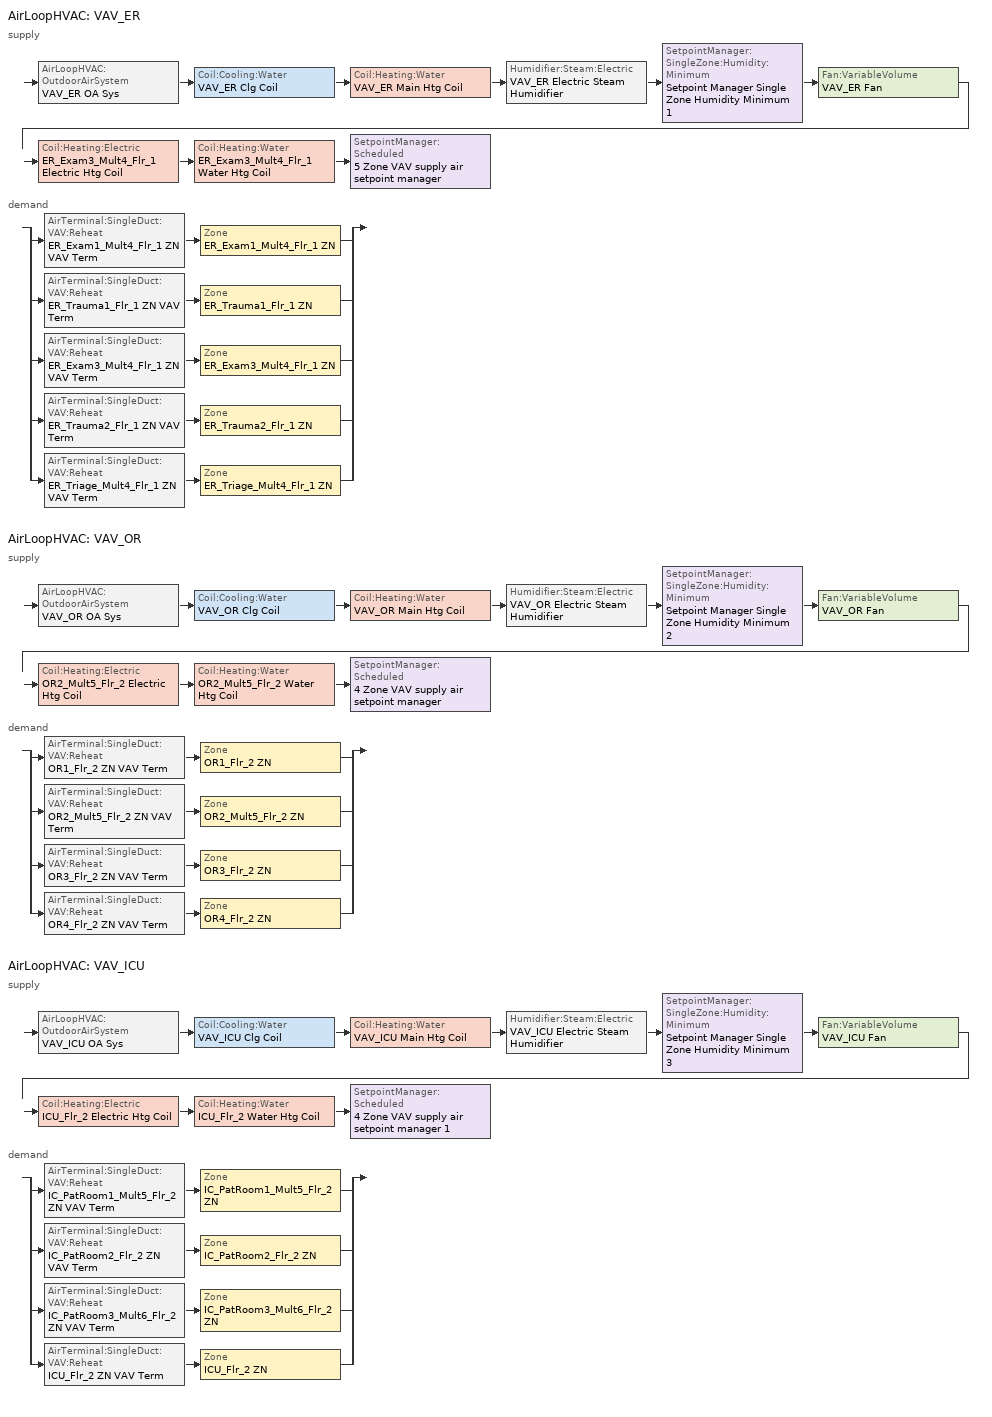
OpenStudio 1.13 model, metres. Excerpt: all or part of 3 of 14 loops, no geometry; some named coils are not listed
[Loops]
AirLoopHVAC 'VAV_ER'
 supply: AirLoopHVAC:OutdoorAirSystem 'VAV_ER OA Sys' > Coil:Cooling:Water 'VAV_ER Clg Coil' > Coil:Heating:Water 'VAV_ER Main Htg Coil' > Humidifier:Steam:Electric 'VAV_ER Electric Steam Humidifier' > SetpointManager:SingleZone:Humidity:Minimum 'Setpoint Manager Single Zone Humidity Minimum 1' > Fan:VariableVolume 'VAV_ER Fan' > Coil:Heating:Electric 'ER_Exam3_Mult4_Flr_1 Electric Htg Coil' > Coil:Heating:Water 'ER_Exam3_Mult4_Flr_1 Water Htg Coil' > SetpointManager:Scheduled '5 Zone VAV supply air setpoint manager'
 demand: split
  | AirTerminal:SingleDuct:VAV:Reheat 'ER_Exam1_Mult4_Flr_1 ZN VAV Term' > Zone 'ER_Exam1_Mult4_Flr_1 ZN'
  | AirTerminal:SingleDuct:VAV:Reheat 'ER_Trauma1_Flr_1 ZN VAV Term' > Zone 'ER_Trauma1_Flr_1 ZN'
  | AirTerminal:SingleDuct:VAV:Reheat 'ER_Exam3_Mult4_Flr_1 ZN VAV Term' > Zone 'ER_Exam3_Mult4_Flr_1 ZN'
  | AirTerminal:SingleDuct:VAV:Reheat 'ER_Trauma2_Flr_1 ZN VAV Term' > Zone 'ER_Trauma2_Flr_1 ZN'
  | AirTerminal:SingleDuct:VAV:Reheat 'ER_Triage_Mult4_Flr_1 ZN VAV Term' > Zone 'ER_Triage_Mult4_Flr_1 ZN'
AirLoopHVAC 'VAV_OR'
 supply: AirLoopHVAC:OutdoorAirSystem 'VAV_OR OA Sys' > Coil:Cooling:Water 'VAV_OR Clg Coil' > Coil:Heating:Water 'VAV_OR Main Htg Coil' > Humidifier:Steam:Electric 'VAV_OR Electric Steam Humidifier' > SetpointManager:SingleZone:Humidity:Minimum 'Setpoint Manager Single Zone Humidity Minimum 2' > Fan:VariableVolume 'VAV_OR Fan' > Coil:Heating:Electric 'OR2_Mult5_Flr_2 Electric Htg Coil' > Coil:Heating:Water 'OR2_Mult5_Flr_2 Water Htg Coil' > SetpointManager:Scheduled '4 Zone VAV supply air setpoint manager'
 demand: split
  | AirTerminal:SingleDuct:VAV:Reheat 'OR1_Flr_2 ZN VAV Term' > Zone 'OR1_Flr_2 ZN'
  | AirTerminal:SingleDuct:VAV:Reheat 'OR2_Mult5_Flr_2 ZN VAV Term' > Zone 'OR2_Mult5_Flr_2 ZN'
  | AirTerminal:SingleDuct:VAV:Reheat 'OR3_Flr_2 ZN VAV Term' > Zone 'OR3_Flr_2 ZN'
  | AirTerminal:SingleDuct:VAV:Reheat 'OR4_Flr_2 ZN VAV Term' > Zone 'OR4_Flr_2 ZN'
AirLoopHVAC 'VAV_ICU'
 supply: AirLoopHVAC:OutdoorAirSystem 'VAV_ICU OA Sys' > Coil:Cooling:Water 'VAV_ICU Clg Coil' > Coil:Heating:Water 'VAV_ICU Main Htg Coil' > Humidifier:Steam:Electric 'VAV_ICU Electric Steam Humidifier' > SetpointManager:SingleZone:Humidity:Minimum 'Setpoint Manager Single Zone Humidity Minimum 3' > Fan:VariableVolume 'VAV_ICU Fan' > Coil:Heating:Electric 'ICU_Flr_2 Electric Htg Coil' > Coil:Heating:Water 'ICU_Flr_2 Water Htg Coil' > SetpointManager:Scheduled '4 Zone VAV supply air setpoint manager 1'
 demand: split
  | AirTerminal:SingleDuct:VAV:Reheat 'IC_PatRoom1_Mult5_Flr_2 ZN VAV Term' > Zone 'IC_PatRoom1_Mult5_Flr_2 ZN'
  | AirTerminal:SingleDuct:VAV:Reheat 'IC_PatRoom2_Flr_2 ZN VAV Term' > Zone 'IC_PatRoom2_Flr_2 ZN'
  | AirTerminal:SingleDuct:VAV:Reheat 'IC_PatRoom3_Mult6_Flr_2 ZN VAV Term' > Zone 'IC_PatRoom3_Mult6_Flr_2 ZN'
  | AirTerminal:SingleDuct:VAV:Reheat 'ICU_Flr_2 ZN VAV Term' > Zone 'ICU_Flr_2 ZN'
[Sizing:Zone] Zone Cooling Design Supply Air Temperature Input Method=SupplyAirTemperature; Zone Cooling Design Supply Air Temperature {C}=12.8; Zone Cooling Design Supply Air Temperature Difference {deltaC}=11.11; Zone Heating Design Supply Air Temperature Input Method=SupplyAirTemperature; Zone Heating Design Supply Air Temperature {C}=40; Zone Heating Design Supply Air Temperature Difference {deltaC}=11.11; Zone Cooling Design Supply Air Humidity Ratio {kg-H2O/kg-air}=0.0085; Zone Heating Design Supply Air Humidity Ratio {kg-H2O/kg-air}=0.008; Cooling Design Air Flow Method=DesignDayWithLimit; Heating Design Air Flow Method=DesignDay; Account for Dedicated Outdoor Air System=No; Dedicated Outdoor Air System Control Strategy=NeutralSupplyAir; Dedicated Outdoor Air Low Setpoint Temperature for Design {C}=autosize; Dedicated Outdoor Air High Setpoint Temperature for Design {C}=autosize
OR1_Flr_2 ZN; ER_Exam3_Mult4_Flr_1 ZN; OR4_Flr_2 ZN; IC_PatRoom1_Mult5_Flr_2 ZN; OR3_Flr_2 ZN; ER_Exam1_Mult4_Flr_1 ZN; IC_PatRoom2_Flr_2 ZN; IC_PatRoom3_Mult6_Flr_2 ZN; ER_Triage_Mult4_Flr_1 ZN; ER_Trauma2_Flr_1 ZN; OR2_Mult5_Flr_2 ZN; ER_Trauma1_Flr_1 ZN; ICU_Flr_2 ZN
[Zone equipment]
OR1_Flr_2 ZN: OR1_Flr_2 ZN VAV Term
ER_Exam3_Mult4_Flr_1 ZN: ER_Exam3_Mult4_Flr_1 ZN VAV Term
OR4_Flr_2 ZN: OR4_Flr_2 ZN VAV Term
IC_PatRoom1_Mult5_Flr_2 ZN: IC_PatRoom1_Mult5_Flr_2 ZN VAV Term
OR3_Flr_2 ZN: OR3_Flr_2 ZN VAV Term
ER_Exam1_Mult4_Flr_1 ZN: ER_Exam1_Mult4_Flr_1 ZN VAV Term
IC_PatRoom2_Flr_2 ZN: IC_PatRoom2_Flr_2 ZN VAV Term
IC_PatRoom3_Mult6_Flr_2 ZN: IC_PatRoom3_Mult6_Flr_2 ZN VAV Term
ER_Triage_Mult4_Flr_1 ZN: ER_Triage_Mult4_Flr_1 ZN VAV Term
ER_Trauma2_Flr_1 ZN: ER_Trauma2_Flr_1 ZN VAV Term
OR2_Mult5_Flr_2 ZN: OR2_Mult5_Flr_2 ZN VAV Term
ER_Trauma1_Flr_1 ZN: ER_Trauma1_Flr_1 ZN VAV Term
ICU_Flr_2 ZN: ICU_Flr_2 ZN VAV Term
[SetpointManager:Scheduled] Control Variable=Temperature
Name | Schedule
5 Zone VAV supply air setpoint manager | Supply Air Temp - 55.04F 1
4 Zone VAV supply air setpoint manager | Supply Air Temp - 55.04F 2
4 Zone VAV supply air setpoint manager 1 | Supply Air Temp - 55.04F 3
[AirLoopHVAC] Availability Schedule=Hospital HVACOperationSchd; Design Supply Air Flow Rate {m3/s}=AutoSize
Name | Availability Manager
VAV_ER | Availability Manager Night Cycle 2
VAV_OR | Availability Manager Night Cycle 3
VAV_ICU | Availability Manager Night Cycle 4
[Sizing:System] Type of Load to Size On=Sensible; Minimum System Air Flow Ratio=1; Preheat Design Temperature {C}=7; Preheat Design Humidity Ratio {kg-H2O/kg-Air}=0.008; Precool Design Temperature {C}=12.8; Precool Design Humidity Ratio {kg-H2O/kg-Air}=0.008; Central Cooling Design Supply Air Temperature {C}=12.8; Central Heating Design Supply Air Temperature {C}=12.8; Sizing Option=NonCoincident; 100% Outdoor Air in Cooling=No; 100% Outdoor Air in Heating=No; Central Cooling Design Supply Air Humidity Ratio {kg-H2O/kg-Air}=0.0085; Central Heating Design Supply Air Humidity Ratio {kg-H2O/kg-Air}=0.008; Cooling Design Air Flow Method=DesignDay; Cooling Design Air Flow Rate {m3/s}=0; Heating Design Air Flow Method=DesignDay; Heating Design Air Flow Rate {m3/s}=0; System Outdoor Air Method=ZoneSum; Zone Maximum Outdoor Air Fraction=1; Cooling Supply Air Flow Rate Per Floor Area {m3/s-m2}=0.00996765; Cooling Fraction of Autosized Cooling Supply Air Flow Rate=1; Cooling Supply Air Flow Rate Per Unit Cooling Capacity {m3/s-W}=3.94755e-05; Heating Supply Air Flow Rate Per Floor Area {m3/s-m2}=0.00996765; Heating Fraction of Autosized Heating Supply Air Flow Rate=1; Heating Fraction of Autosized Cooling Supply Air Flow Rate=1; Heating Supply Air Flow Rate Per Unit Heating Capacity {m3/s-W}=3.15882e-05; Cooling Design Capacity Method=CoolingDesignCapacity; Cooling Design Capacity {W}=autosize; Cooling Design Capacity Per Floor Area {W/m2}=234.7; Fraction of Autosized Cooling Design Capacity=1; Heating Design Capacity Method=HeatingDesignCapacity; Heating Design Capacity {W}=autosize; Heating Design Capacity Per Floor Area {W/m2}=157; Fraction of Autosized Heating Design Capacity=1; Central Cooling Capacity Control Method=OnOff
Name | Design Outdoor Air Flow Rate {m3/s}
VAV_ER | 1982.69
VAV_OR | 8327.3
VAV_ICU | 9783.54
[Fan:VariableVolume] Availability Schedule=Always On Discrete; Maximum Flow Rate {m3/s}=Autosize; Fan Power Minimum Flow Rate Input Method=Fraction; Fan Power Minimum Air Flow Rate {m3/s}=0; Motor In Airstream Fraction=1; Fan Power Coefficient 5=0
Name | Fan Efficiency | Pressure Rise {Pa} | Fan Power Minimum Flow Fraction | Motor Efficiency | Fan Power Coefficient 1 | Fan Power Coefficient 2 | Fan Power Coefficient 3 | Fan Power Coefficient 4
VAV_ER Fan | 0.58175 | 996.356 | 0.7 | 0.895 | 0.1631 | 1.5901 | -0.8817 | 0.1281
VAV_OR Fan | 0.59605 | 1389.92 | 0.7 | 0.917 | 0.1631 | 1.5901 | -0.8817 | 0.1281
VAV_ICU Fan | 0.6006 | 1389.92 | 0.2 | 0.924 | 0.0013 | 0.147 | 0.9506 | -0.0998
[Controller:OutdoorAir] Minimum Outdoor Air Flow Rate {m3/s}=Autosize; Maximum Outdoor Air Flow Rate {m3/s}=Autosize; Economizer Control Type=NoEconomizer; Economizer Control Action Type=ModulateFlow; Economizer Maximum Limit Dry-Bulb Temperature {C}=28; Economizer Maximum Limit Enthalpy {J/kg}=64000; Economizer Minimum Limit Dry-Bulb Temperature {C}=-100; Lockout Type=NoLockout; Minimum Limit Type=FixedMinimum; Minimum Outdoor Air Schedule=Always On Discrete; High Humidity Control=No; Heat Recovery Bypass Control Type=BypassWhenOAFlowGreaterThanMinimum
Name | Controller Mechanical Ventilation
VAV_ER OA Controller | VAV_ER Vent Controller
VAV_OR OA Controller | VAV_OR Vent Controller
VAV_ICU OA Controller | VAV_ICU Vent Controller
[Controller:MechanicalVentilation] Availability Schedule=Always On Discrete
Name | System Outdoor Air Method
VAV_ER Vent Controller; VAV_OR Vent Controller | VentilationRateProcedure
VAV_ICU Vent Controller | ZoneSum
[AirLoopHVAC:OutdoorAirSystem]
Name | Controller
VAV_ER OA Sys | VAV_ER OA Controller
VAV_OR OA Sys | VAV_OR OA Controller
VAV_ICU OA Sys | VAV_ICU OA Controller
[AvailabilityManager:NightCycle] Control Type=CycleOnAny; Thermostat Tolerance {deltaC}=1; Cycling Run Time {s}=3600
Availability Manager Night Cycle 2; Availability Manager Night Cycle 3; Availability Manager Night Cycle 4
[AirTerminal:SingleDuct:VAV:Reheat] Availability Schedule=Always On Discrete; Maximum Air Flow Rate {m3/s}=AutoSize; Fixed Minimum Air Flow Rate {m3/s}=0; Maximum Hot Water or Steam Flow Rate {m3/s}=AutoSize; Minimum Hot Water or Steam Flow Rate {m3/s}=0; Convergence Tolerance=0.001; Damper Heating Action=Reverse; Maximum Flow per Zone Floor Area During Reheat {m3/s-m2}=0; Maximum Flow Fraction During Reheat=0.5; Maximum Reheat Air Temperature {C}=40; Control For Outdoor Air=No
Name | Zone Minimum Air Flow Input Method | Constant Minimum Air Flow Fraction | Reheat Coil | Minimum Air Flow Fraction Schedule
ER_Exam1_Mult4_Flr_1 ZN VAV Term | Constant | 1 | ER_Exam1_Mult4_Flr_1 ZN Rht Coil
ER_Trauma1_Flr_1 ZN VAV Term | Constant | 1 | ER_Trauma1_Flr_1 ZN Rht Coil
ER_Exam3_Mult4_Flr_1 ZN VAV Term | Constant | 1 | ER_Exam3_Mult4_Flr_1 ZN Rht Coil
ER_Trauma2_Flr_1 ZN VAV Term | Constant | 1 | ER_Trauma2_Flr_1 ZN Rht Coil
ER_Triage_Mult4_Flr_1 ZN VAV Term | Constant | 1 | ER_Triage_Mult4_Flr_1 ZN Rht Coil
OR1_Flr_2 ZN VAV Term | Scheduled | 1 | OR1_Flr_2 ZN Rht Coil | Hospital OR_MinSA_Sched
OR2_Mult5_Flr_2 ZN VAV Term | Scheduled | 1 | OR2_Mult5_Flr_2 ZN Rht Coil | Hospital OR_MinSA_Sched
OR3_Flr_2 ZN VAV Term | Scheduled | 1 | OR3_Flr_2 ZN Rht Coil | Hospital OR_MinSA_Sched
OR4_Flr_2 ZN VAV Term | Scheduled | 1 | OR4_Flr_2 ZN Rht Coil | Hospital OR_MinSA_Sched
IC_PatRoom1_Mult5_Flr_2 ZN VAV Term | Constant | 0.5 | IC_PatRoom1_Mult5_Flr_2 ZN Rht Coil
IC_PatRoom2_Flr_2 ZN VAV Term | Constant | 0.832097 | IC_PatRoom2_Flr_2 ZN Rht Coil
IC_PatRoom3_Mult6_Flr_2 ZN VAV Term | Constant | 0.5 | IC_PatRoom3_Mult6_Flr_2 ZN Rht Coil
ICU_Flr_2 ZN VAV Term | Constant | 1 | ICU_Flr_2 ZN Rht Coil
[Humidifier:Steam:Electric] Rated Capacity {m3/s}=3.72e-05; Rated Power {W}=100000
VAV_ER Electric Steam Humidifier; VAV_OR Electric Steam Humidifier; VAV_ICU Electric Steam Humidifier
[SetpointManager:SingleZone:Humidity:Minimum] Control Variable=MinimumHumidityRatio
Name | Control Zone
Setpoint Manager Single Zone Humidity Minimum 1 | ER_Exam3_Mult4_Flr_1 ZN
Setpoint Manager Single Zone Humidity Minimum 2 | OR2_Mult5_Flr_2 ZN
Setpoint Manager Single Zone Humidity Minimum 3 | ICU_Flr_2 ZN
[Coil:Heating:Electric] Availability Schedule=Always On Discrete
ER_Exam3_Mult4_Flr_1 Electric Htg Coil; OR2_Mult5_Flr_2 Electric Htg Coil; ICU_Flr_2 Electric Htg Coil
[Schedule:Ruleset]
Name | Default Day Schedule | Summer Design Day Schedule | Winter Design Day Schedule
Hospital HVACOperationSchd | Hospital HVACOperationSchd Default | Hospital HVACOperationSchd Summer Design Day | Hospital HVACOperationSchd Winter Design Day
Supply Air Temp - 55.04F 1 | Supply Air Temp - 55.04F Default 1
Supply Air Temp - 55.04F 2 | Supply Air Temp - 55.04F Default 2
Supply Air Temp - 55.04F 3 | Supply Air Temp - 55.04F Default 3
Hospital OR_MinSA_Sched | Hospital OR_MinSA_Sched Default | Hospital OR_MinSA_Sched Summer Design Day | Hospital OR_MinSA_Sched Winter Design Day
[Schedule:Day]
Hospital HVACOperationSchd Default; Hospital HVACOperationSchd Winter Design Day; Hospital HVACOperationSchd Summer Design Day; Hospital OR_MinSA_Sched Summer Design Day: 24, 0, 1
Supply Air Temp - 55.04F Default 1; Supply Air Temp - 55.04F Default 2; Supply Air Temp - 55.04F Default 3: 24, 0, 12.8
Hospital OR_MinSA_Sched Default; Hospital OR_MinSA_Sched Winter Design Day: 24, 0, 0.2
Hospital OR_MinSA_Sched Sat Day: 9, 0, 0.2, 17, 0, 1, 24, 0, 0.2
Hospital OR_MinSA_Sched Wkdy Day: 9, 0, 0.2, 18, 0, 1, 24, 0, 0.2
[Schedule:Rule] Schedule Ruleset=Hospital OR_MinSA_Sched; Date Specification Type=DateRange; Start Month=1; Start Day=1; End Month=12; End Day=31
Name | Rule Order | Day Schedule | Apply Saturday | Apply Monday | Apply Tuesday | Apply Wednesday | Apply Thursday | Apply Friday
Schedule Rule 31 | 1 | Hospital OR_MinSA_Sched Sat Day | Yes
Schedule Rule 32 | 0 | Hospital OR_MinSA_Sched Wkdy Day |  | Yes | Yes | Yes | Yes | Yes
[Schedule:Constant]
Always On Discrete: Value=1
